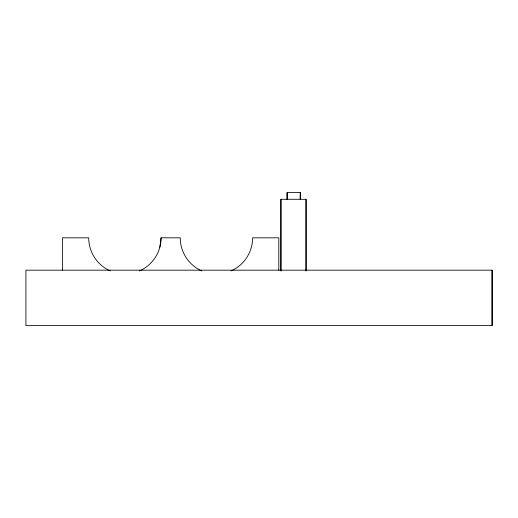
<?xml version="1.0" encoding="UTF-8"?>
<svg xmlns="http://www.w3.org/2000/svg" width="518" height="518" viewBox="0 0 518 518"><rect width="100%" height="100%" fill="white"/><g stroke="black" fill="none" stroke-linecap="round" stroke-linejoin="round"><path stroke-width="0.78" d="M280.924 199.288L280.924 270.908L280.924 199.288L306.047 199.288L306.047 270.908L306.047 199.288M492.1 325.524L492.1 270.176L25.9 270.176L25.9 325.524L492.1 325.524L492.1 270.176M159.842 247.183L161.079 237.82L180.238 237.82A36.189 36.189 0 0 0 201.845 270.94M300.265 192.476L300.265 199.288L300.298 192.476L287.101 192.476L287.101 199.288M287.134 192.476L287.134 199.288M278.801 270.176L278.801 237.82L252.616 237.82A36.189 36.189 0 0 1 231.002 270.94M62.516 270.176L62.516 237.82L88.701 237.82A36.189 36.189 0 0 0 110.308 270.94M161.079 237.82A36.189 36.189 0 0 1 139.465 270.94"/></g></svg>
